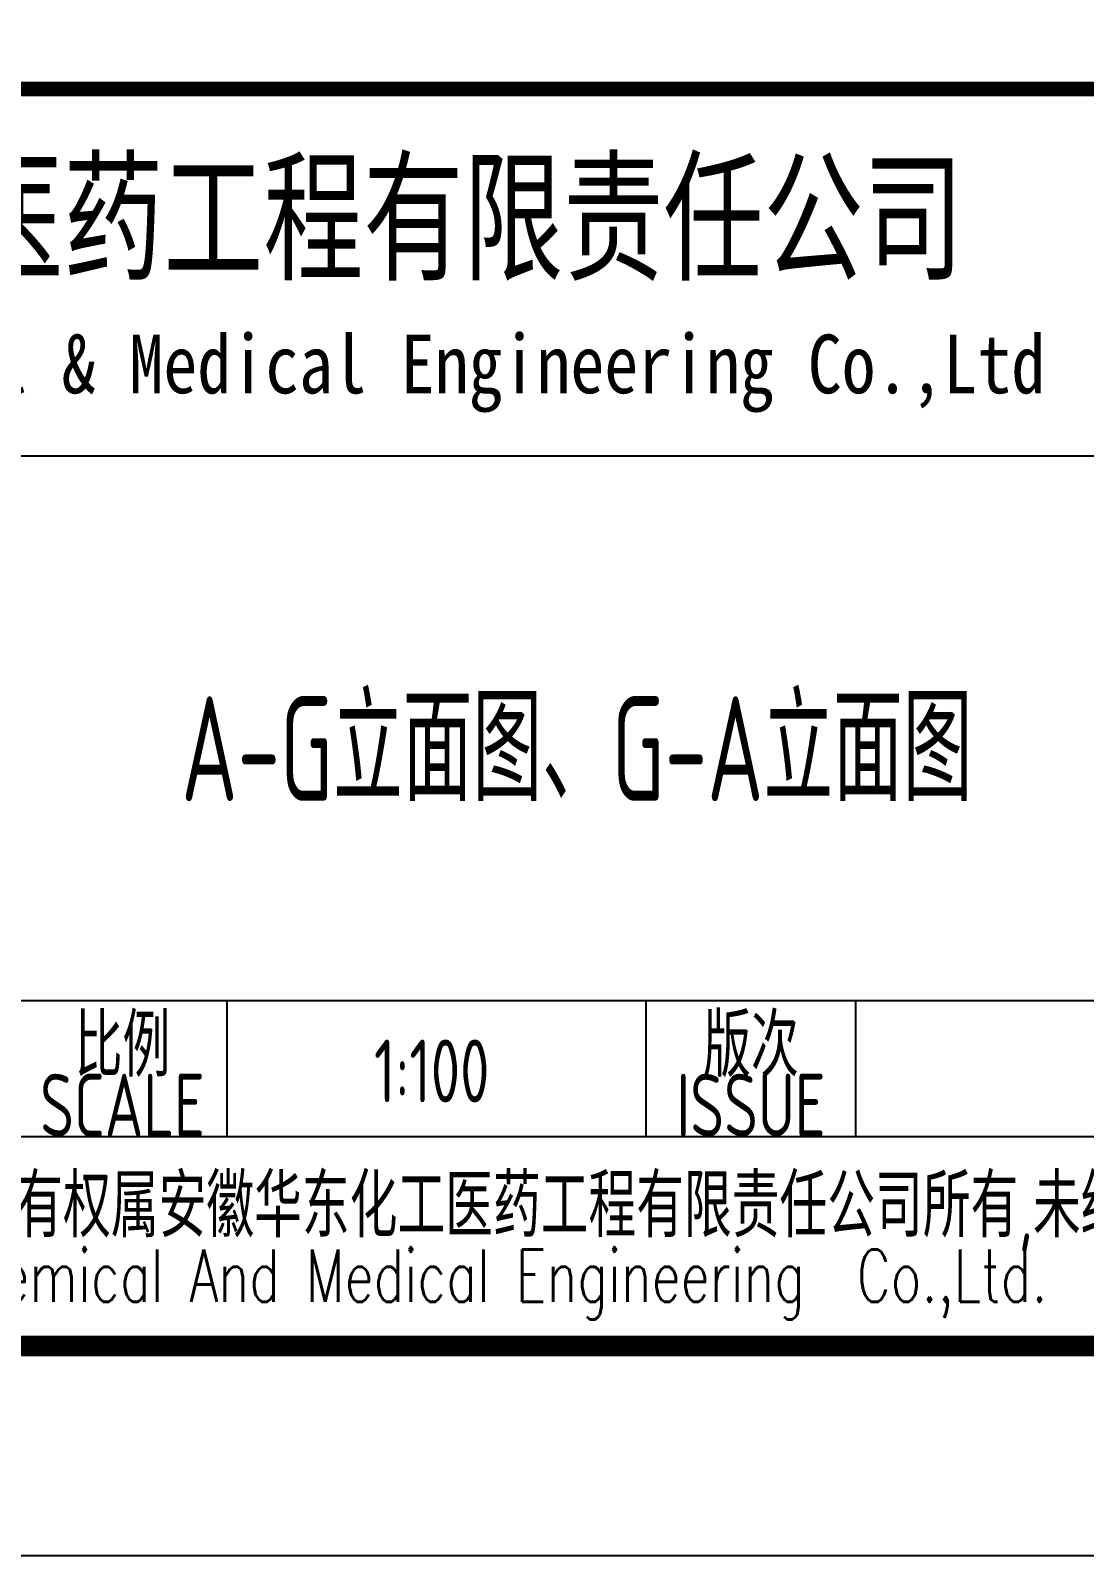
# Model space of a CAD drawing. Extents: x 4267484 to 4395158, y -674551 to -235742.
# Drawn here: x 4371718 to 4376750, y -611598 to -604318 of the extents above; entities that cross this region are included whole.
import ezdxf
from ezdxf.enums import TextEntityAlignment as Align

# ---------------------------------------------------------------- set-up
doc = ezdxf.new("R2010")
doc.units = 0
doc.header["$LTSCALE"] = 1000
doc.header["$MEASUREMENT"] = 0
doc.layers.get('0').update_dxf_attribs({"linetype": 'CONTINUOUS'})
doc.layers.add('PUB_TITLE', color=4, linetype='CONTINUOUS')
doc.styles.add('AHD', font='sceie.shx', dxfattribs={"width": 0.7, "bigfont": 'sceic.shx'})
doc.styles.add('ECEC_TQ', font='txt_l.shx', dxfattribs={"bigfont": 'hztxt_l.shx'})
doc.styles.add('sceie', font='sceie.shx', dxfattribs={"bigfont": 'sceic.shx'})
doc.styles.add('宋体', font='', dxfattribs={"width": 0.7})
doc.styles.get('宋体').set_extended_font_data('SimSun')

msp = doc.modelspace()

# ---------------------------------------------------------------- linework, layer by layer
for p, q in [((4366157.7, -606347.6), (4377157.7, -606347.6)), ((4371657.7, -608947.6), (4384157.7, -608947.6)), ((4372657.7, -609597.6), (4372657.7, -608947.6)), ((4374657.7, -609597.6), (4374657.7, -608947.6)), ((4375657.7, -609597.6), (4375657.7, -608947.6)), ((4366157.7, -609597.6), (4384157.7, -609597.6)), ((4366157.7, -610597.6), (4384157.7, -610597.6))]:
    msp.add_line(p, q)
at = {"const_width": 70}
msp.add_lwpolyline([(4384157.7, -604597.6), (4366157.7, -604597.6)], dxfattribs=at)
at = {"layer": 'PUB_TITLE', "color": 4}
msp.add_lwpolyline([(4301057.7, -611597.6), (4385157.7, -611597.6), (4385157.7, -552197.6), (4301057.7, -552197.6)], close=True, dxfattribs=at)
at = {"layer": 'PUB_TITLE', "color": 4, "const_width": 100}
msp.add_lwpolyline([(4303557.7, -610597.6), (4384157.7, -610597.6), (4384157.7, -553197.6), (4303557.7, -553197.6)], close=True, dxfattribs=at)

# ---------------------------------------------------------------- texts
for s, height, style, width, p in [('安徽华东化工医药工程有限责任公司', 500, '宋体', 0.7, (4372352.6, -605197.6)), ('Anhui Huadong Chemical & Medical Engineering Co.,Ltd', 280, '宋体', 0.85, (4372352.6, -605947.6)), ('A-G立面图、G-A立面图', 500, 'AHD', 0.7, (4374326.6, -607718.7)), ('比例', 300, 'sceie', 0.8, (4372157.7, -609147.6)), ('版次', 300, 'sceie', 0.8, (4375157.7, -609147.6)), ('1:100', 300, 'sceie', 0.8, (4373633.6, -609284.5)), ('SCALE', 300, 'sceie', 0.8, (4372157.7, -609447.6)), ('ISSUE', 300, 'sceie', 0.8, (4375157.7, -609447.6)), ('本文件专有权属安徽华东化工医药工程有限责任公司所有,未经许可不得复制或转让给第三方', 300, 'sceie', 0.8, (4375328.8, -609946.5)), ('The proprietary right of this document belongs to Anhui Huadong Chemical And Medical Engineering  Co.,Ltd.  and any replication or transfer to the 3rd. side is forbidden without its permission. ', 250, 'ECEC_TQ', 0.72, (4375157.7, -610297.6))]:
    msp.add_text(s, height=height, dxfattribs=dict(style=style, width=width)).set_placement(p, align=Align.MIDDLE)

doc.saveas('drawing.dxf')
